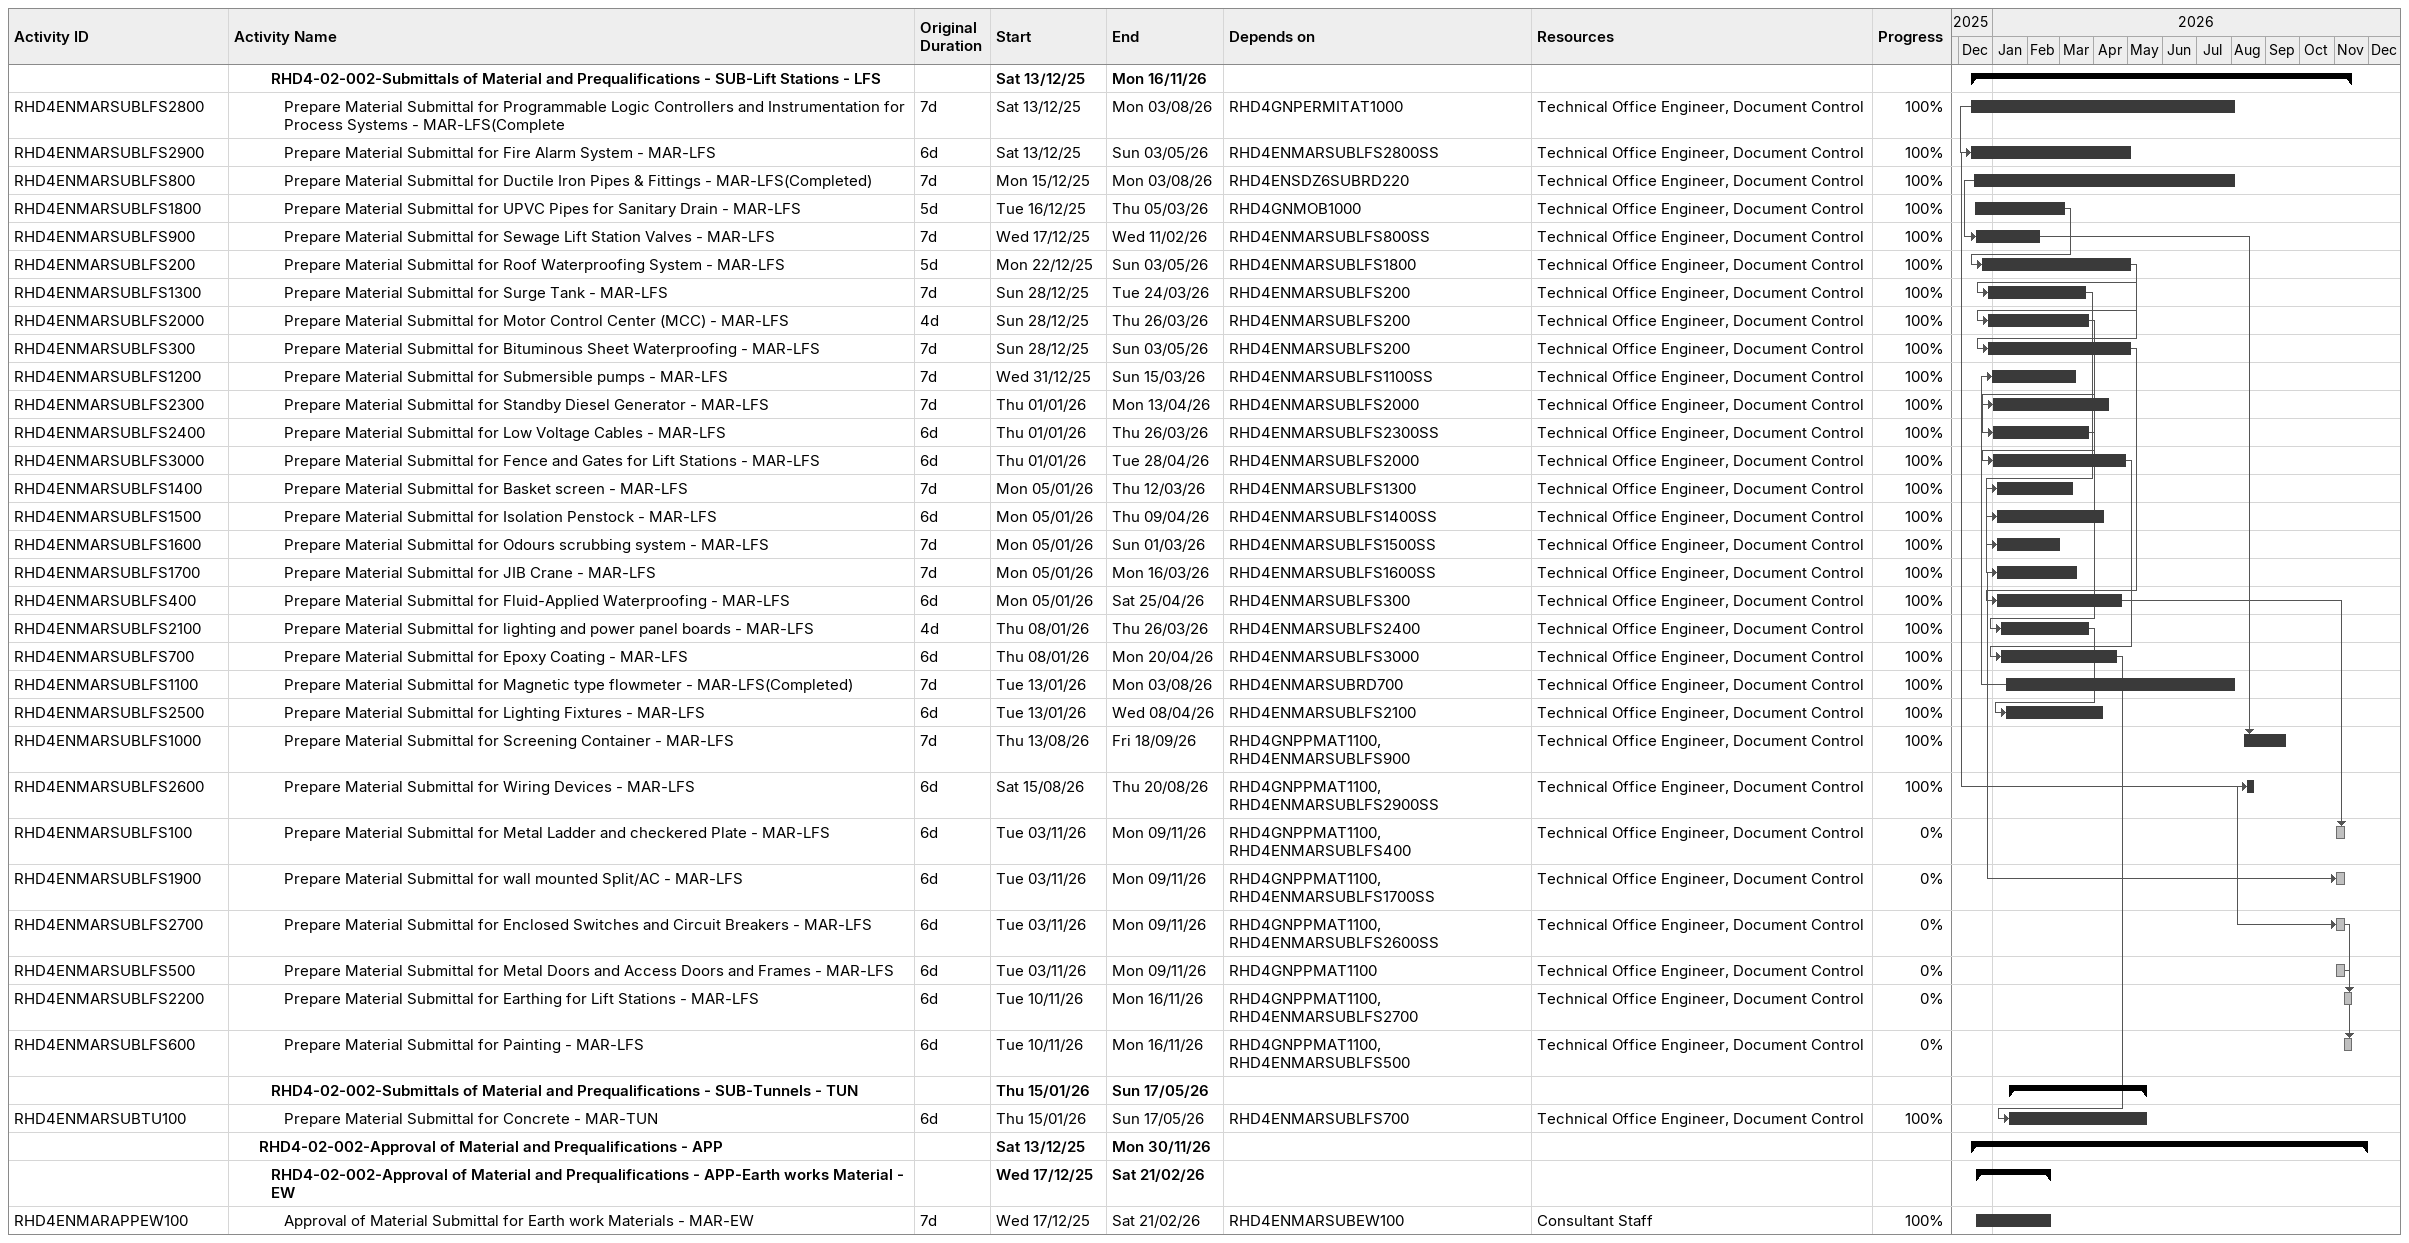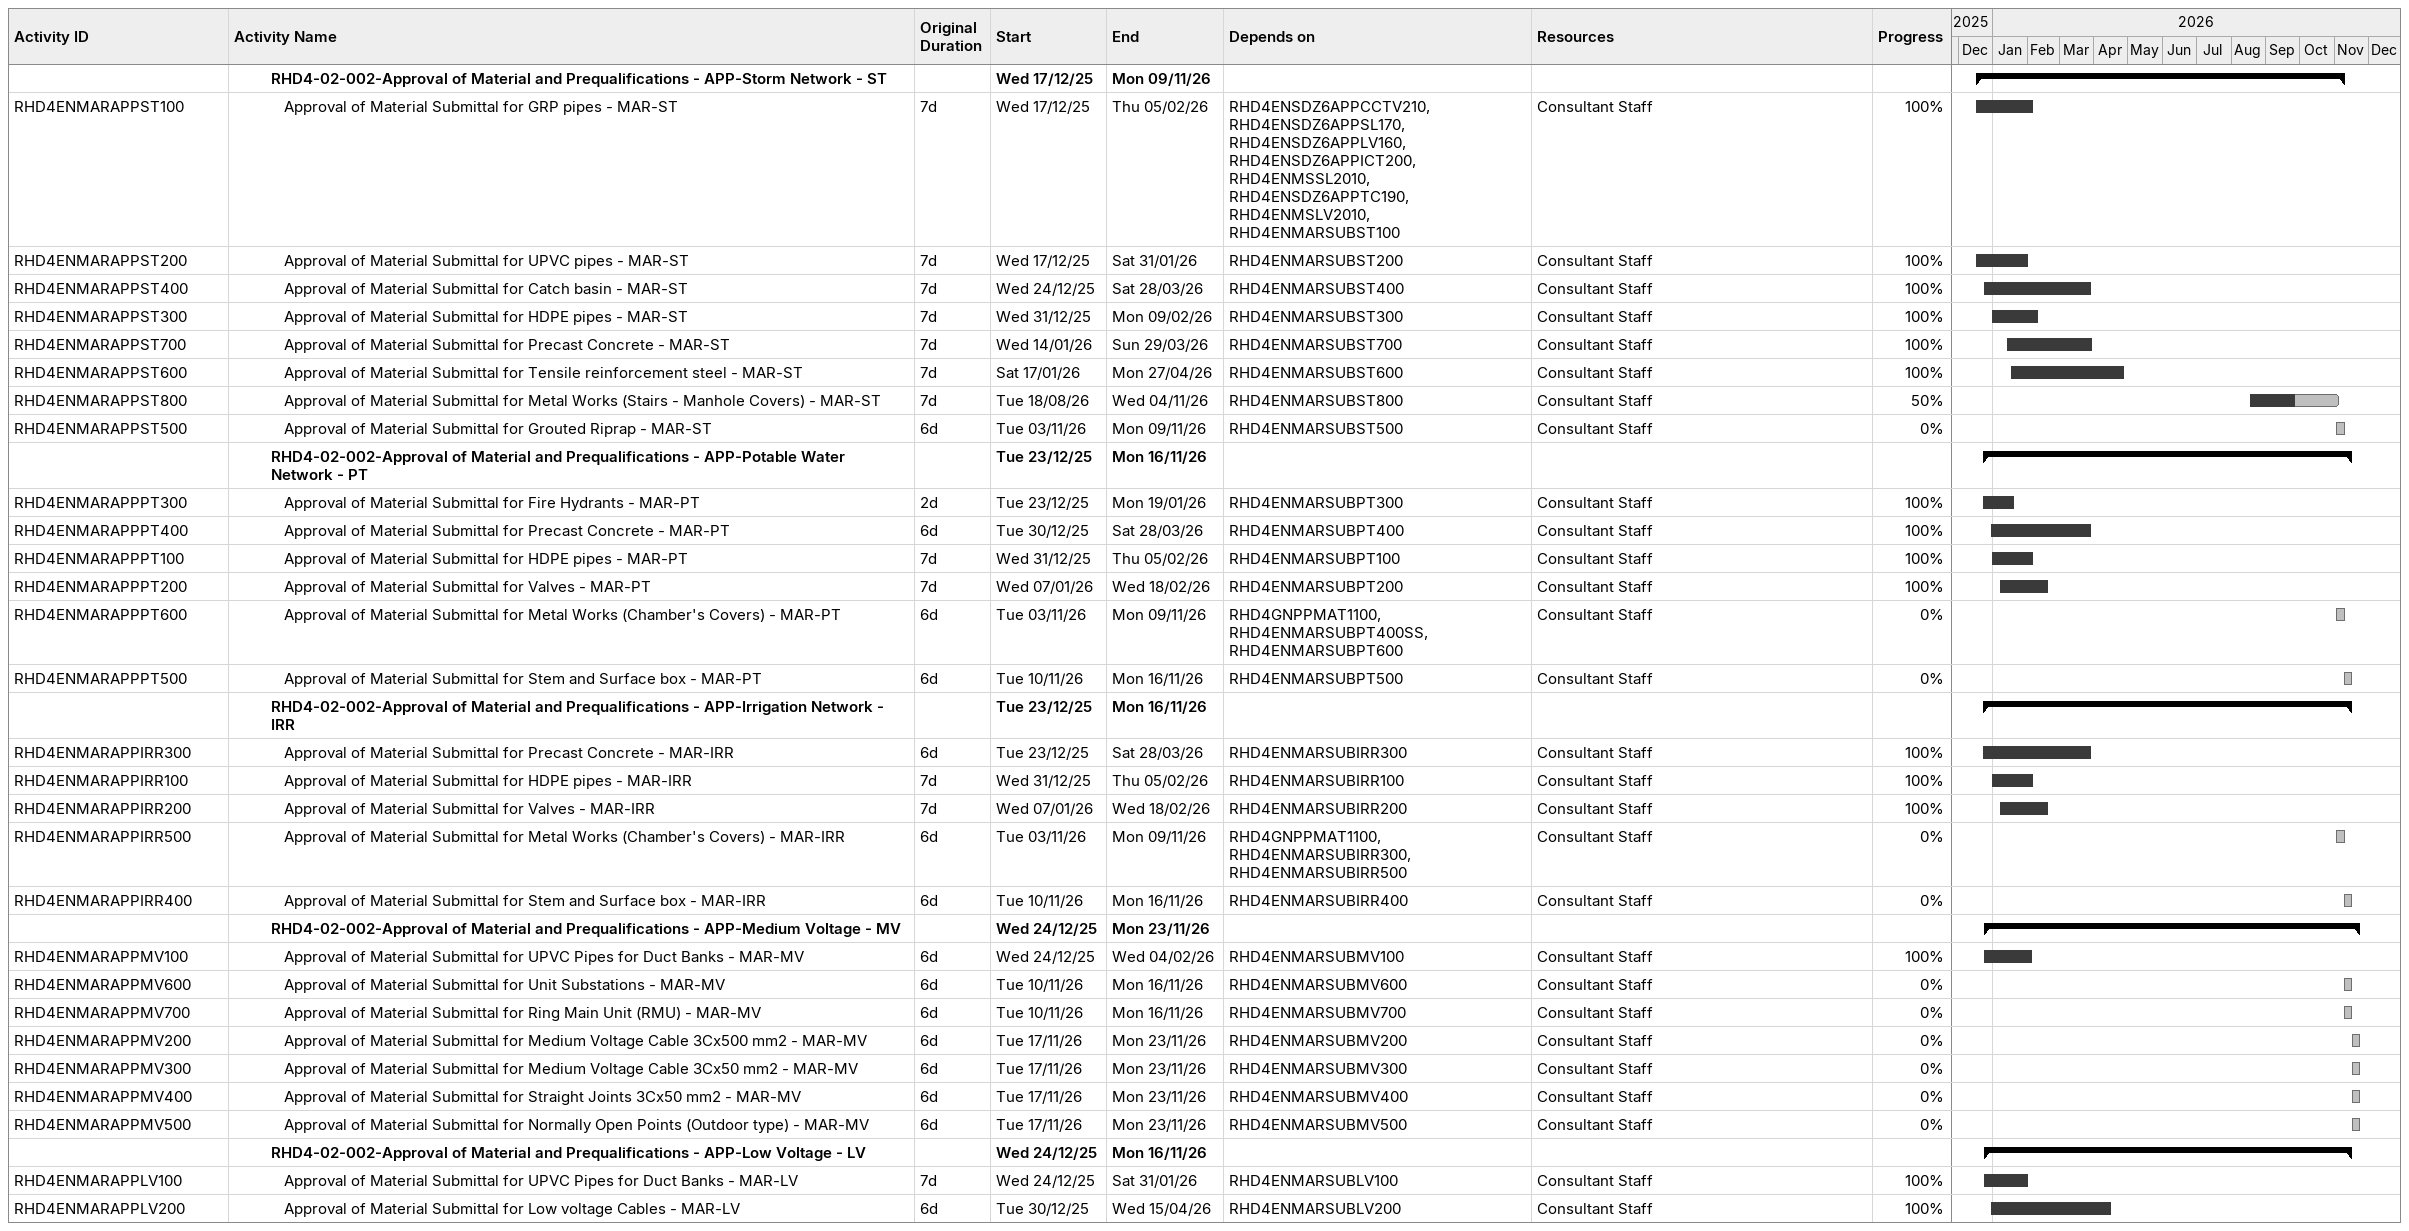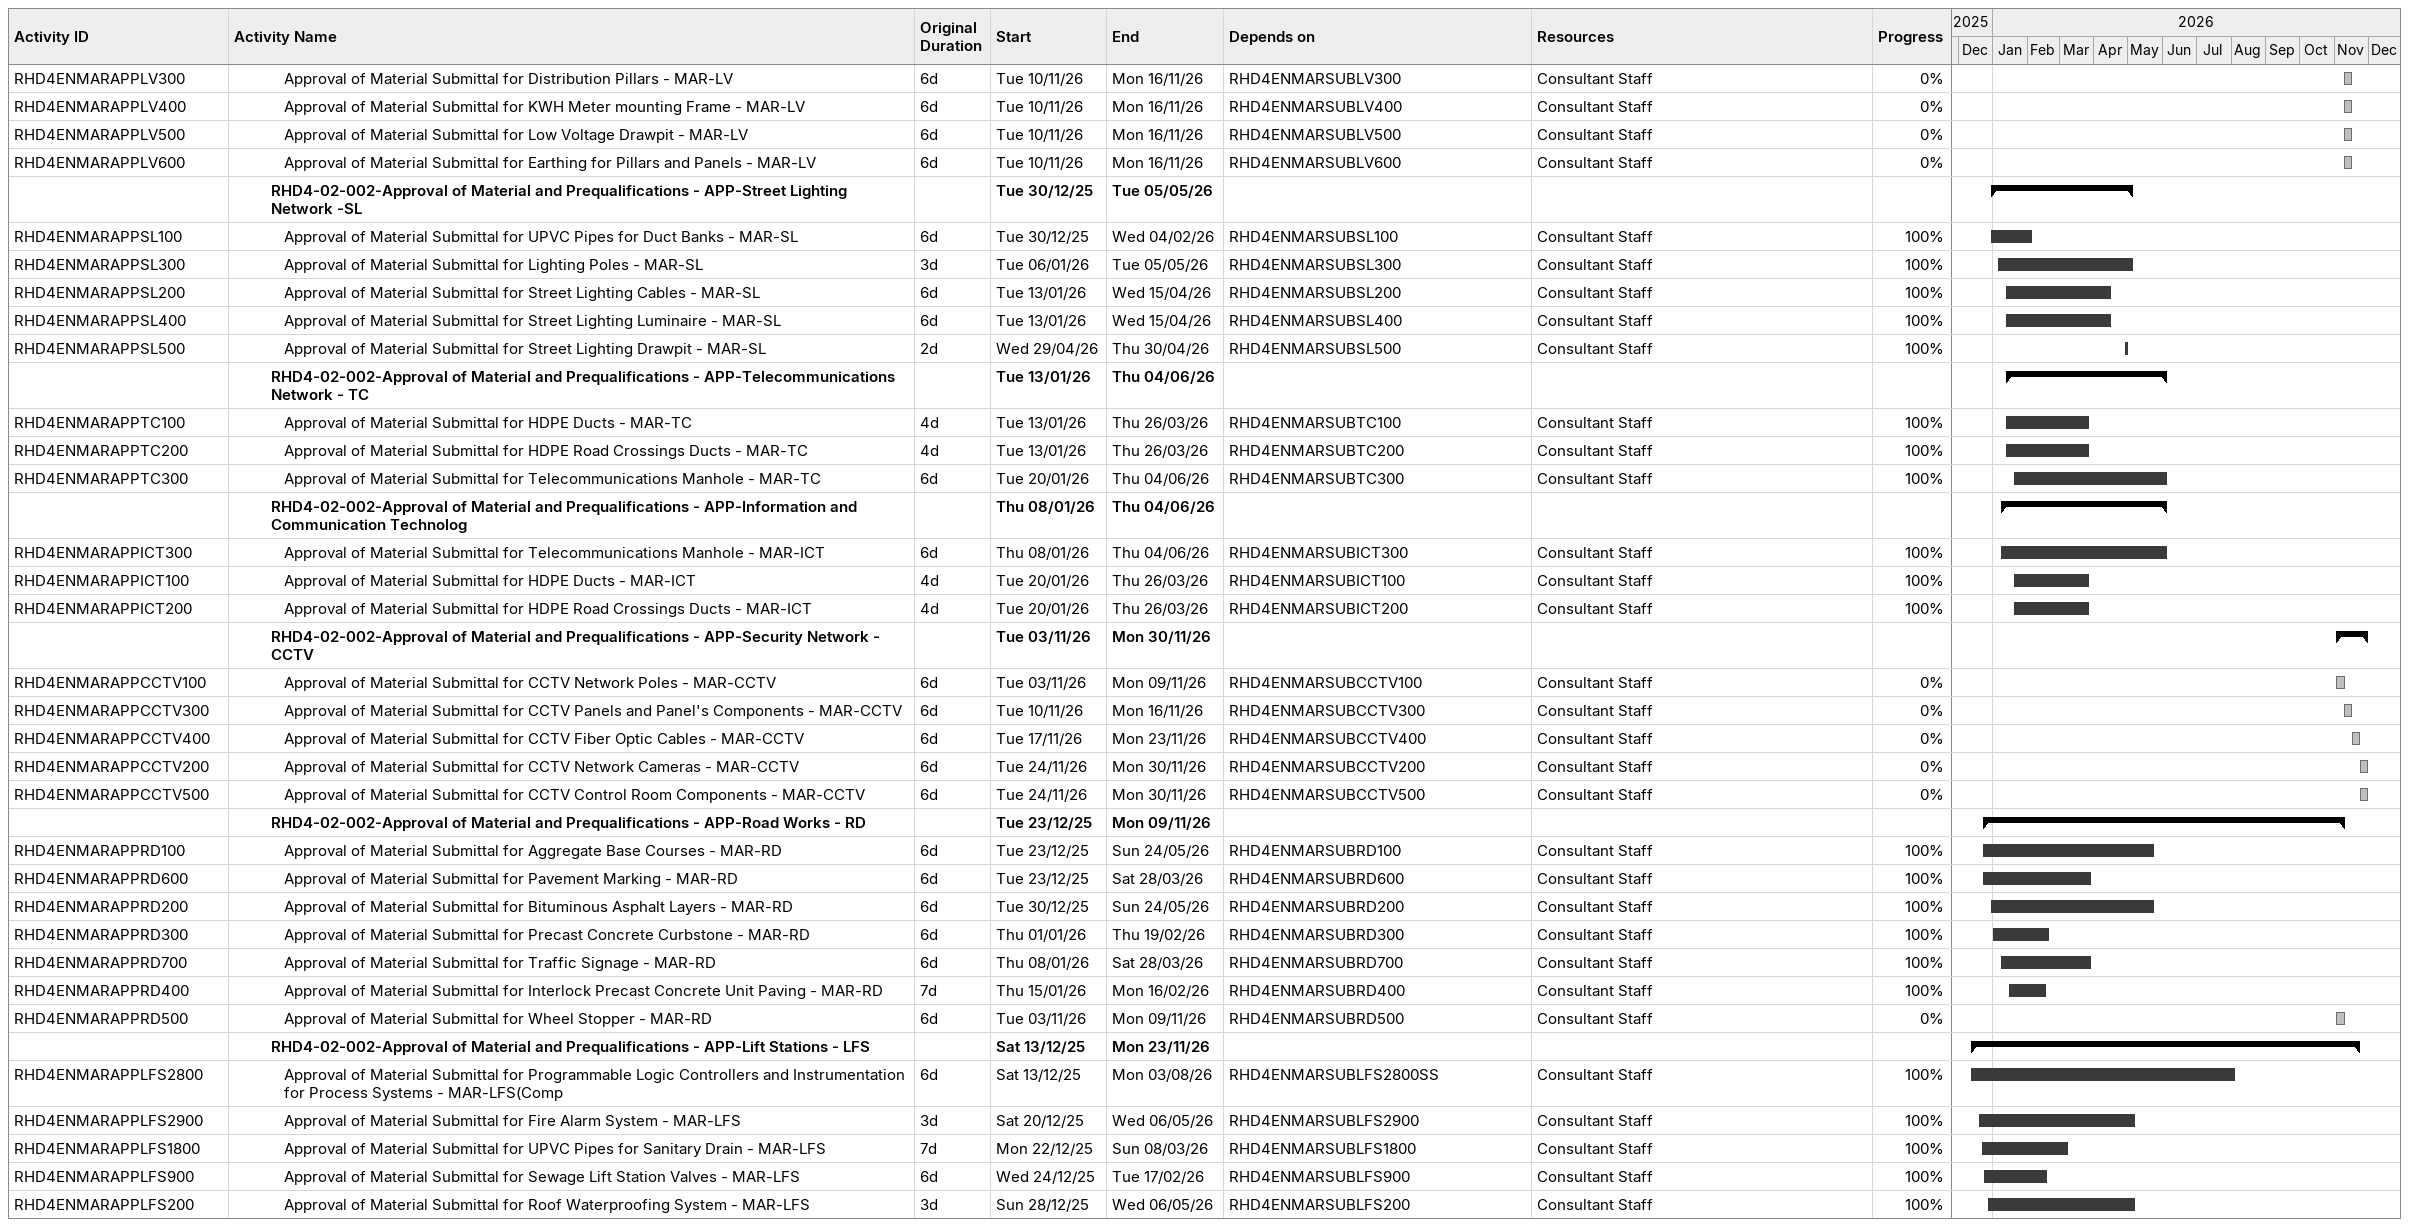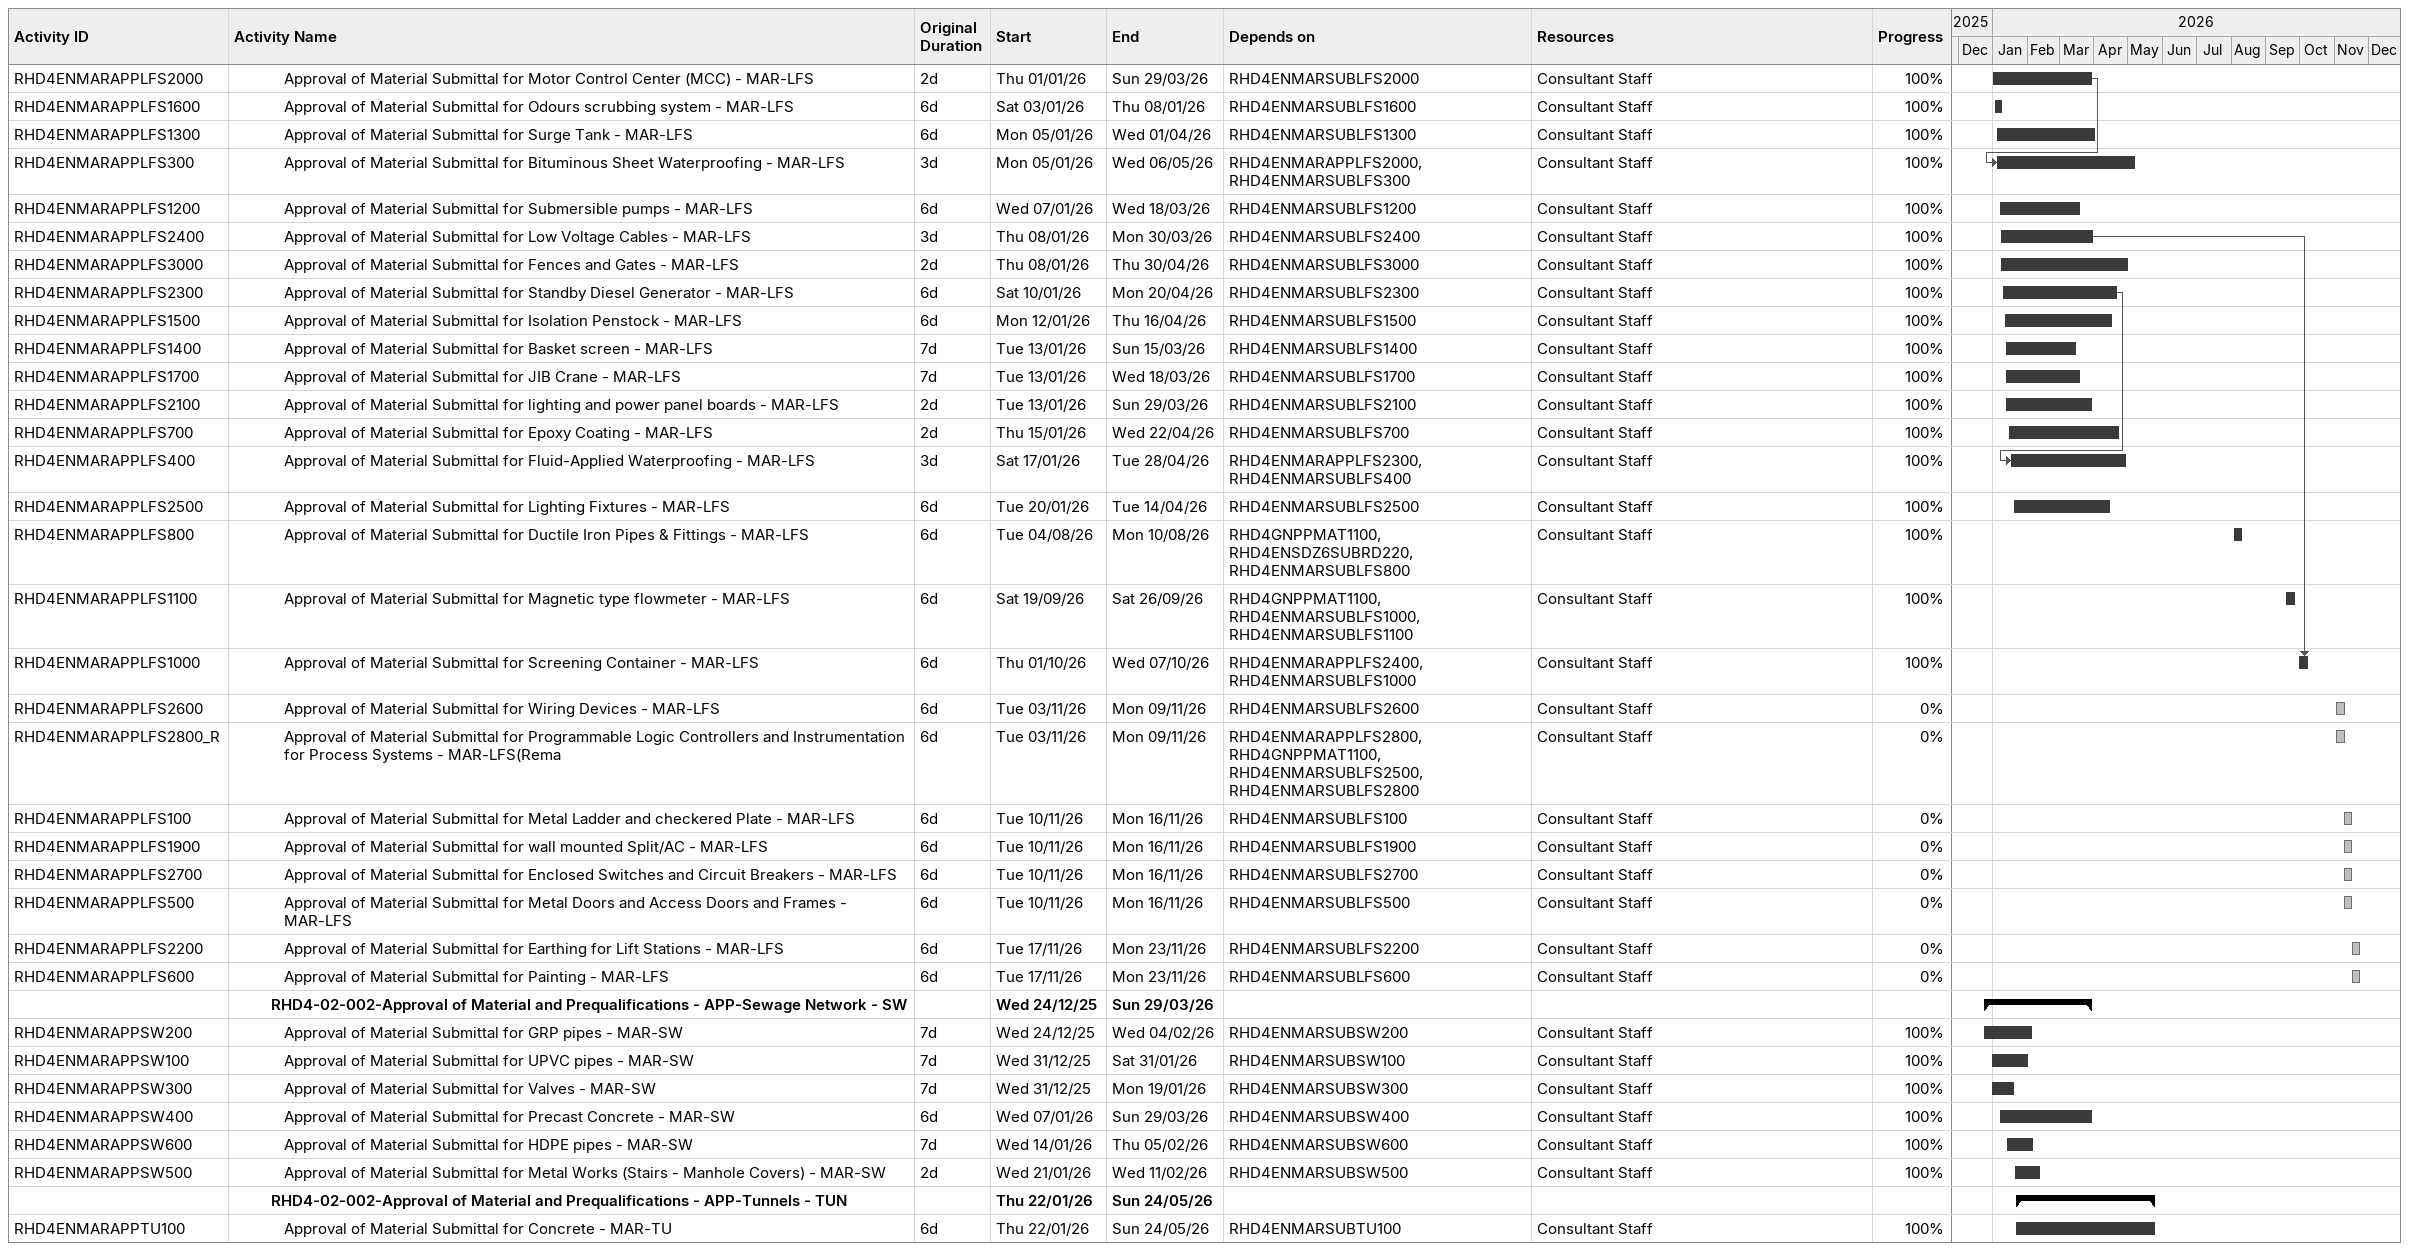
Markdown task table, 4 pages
| ID | Level | Task | Original duration | Start | Finish | Predecessors | Resources | % complete |
|---|---|---|---|---|---|---|---|---|
|  | 4 | **RHD4-02-002-Submittals of Material and Prequalifications - SUB-Lift Stations - LFS** |  | 2025-12-13 | 2026-11-16 |  |  |  |
| RHD4ENMARSUBLFS2800 | 5 | Prepare Material Submittal for Programmable Logic Controllers and Instrumentation for Process Systems - MAR-LFS(Complete | 7d | 2025-12-13 | 2026-08-03 | RHD4GNPERMITAT1000 | Technical Office Engineer, Document Control | 100 |
| RHD4ENMARSUBLFS2900 | 5 | Prepare Material Submittal for Fire Alarm System - MAR-LFS | 6d | 2025-12-13 | 2026-05-03 | RHD4ENMARSUBLFS2800SS | Technical Office Engineer, Document Control | 100 |
| RHD4ENMARSUBLFS800 | 5 | Prepare Material Submittal for Ductile Iron Pipes & Fittings - MAR-LFS(Completed) | 7d | 2025-12-15 | 2026-08-03 | RHD4ENSDZ6SUBRD220 | Technical Office Engineer, Document Control | 100 |
| RHD4ENMARSUBLFS1800 | 5 | Prepare Material Submittal for UPVC Pipes for Sanitary Drain - MAR-LFS | 5d | 2025-12-16 | 2026-03-05 | RHD4GNMOB1000 | Technical Office Engineer, Document Control | 100 |
| RHD4ENMARSUBLFS900 | 5 | Prepare Material Submittal for Sewage Lift Station Valves - MAR-LFS | 7d | 2025-12-17 | 2026-02-11 | RHD4ENMARSUBLFS800SS | Technical Office Engineer, Document Control | 100 |
| RHD4ENMARSUBLFS200 | 5 | Prepare Material Submittal for Roof Waterproofing System - MAR-LFS | 5d | 2025-12-22 | 2026-05-03 | RHD4ENMARSUBLFS1800 | Technical Office Engineer, Document Control | 100 |
| RHD4ENMARSUBLFS1300 | 5 | Prepare Material Submittal for Surge Tank - MAR-LFS | 7d | 2025-12-28 | 2026-03-24 | RHD4ENMARSUBLFS200 | Technical Office Engineer, Document Control | 100 |
| RHD4ENMARSUBLFS2000 | 5 | Prepare Material Submittal for Motor Control Center (MCC) - MAR-LFS | 4d | 2025-12-28 | 2026-03-26 | RHD4ENMARSUBLFS200 | Technical Office Engineer, Document Control | 100 |
| RHD4ENMARSUBLFS300 | 5 | Prepare Material Submittal for Bituminous Sheet Waterproofing - MAR-LFS | 7d | 2025-12-28 | 2026-05-03 | RHD4ENMARSUBLFS200 | Technical Office Engineer, Document Control | 100 |
| RHD4ENMARSUBLFS1200 | 5 | Prepare Material Submittal for Submersible pumps - MAR-LFS | 7d | 2025-12-31 | 2026-03-15 | RHD4ENMARSUBLFS1100SS | Technical Office Engineer, Document Control | 100 |
| RHD4ENMARSUBLFS2300 | 5 | Prepare Material Submittal for Standby Diesel Generator - MAR-LFS | 7d | 2026-01-01 | 2026-04-13 | RHD4ENMARSUBLFS2000 | Technical Office Engineer, Document Control | 100 |
| RHD4ENMARSUBLFS2400 | 5 | Prepare Material Submittal for Low Voltage Cables - MAR-LFS | 6d | 2026-01-01 | 2026-03-26 | RHD4ENMARSUBLFS2300SS | Technical Office Engineer, Document Control | 100 |
| RHD4ENMARSUBLFS3000 | 5 | Prepare Material Submittal for Fence and Gates for Lift Stations - MAR-LFS | 6d | 2026-01-01 | 2026-04-28 | RHD4ENMARSUBLFS2000 | Technical Office Engineer, Document Control | 100 |
| RHD4ENMARSUBLFS1400 | 5 | Prepare Material Submittal for Basket screen - MAR-LFS | 7d | 2026-01-05 | 2026-03-12 | RHD4ENMARSUBLFS1300 | Technical Office Engineer, Document Control | 100 |
| RHD4ENMARSUBLFS1500 | 5 | Prepare Material Submittal for Isolation Penstock - MAR-LFS | 6d | 2026-01-05 | 2026-04-09 | RHD4ENMARSUBLFS1400SS | Technical Office Engineer, Document Control | 100 |
| RHD4ENMARSUBLFS1600 | 5 | Prepare Material Submittal for Odours scrubbing system - MAR-LFS | 7d | 2026-01-05 | 2026-03-01 | RHD4ENMARSUBLFS1500SS | Technical Office Engineer, Document Control | 100 |
| RHD4ENMARSUBLFS1700 | 5 | Prepare Material Submittal for JIB Crane - MAR-LFS | 7d | 2026-01-05 | 2026-03-16 | RHD4ENMARSUBLFS1600SS | Technical Office Engineer, Document Control | 100 |
| RHD4ENMARSUBLFS400 | 5 | Prepare Material Submittal for Fluid-Applied Waterproofing - MAR-LFS | 6d | 2026-01-05 | 2026-04-25 | RHD4ENMARSUBLFS300 | Technical Office Engineer, Document Control | 100 |
| RHD4ENMARSUBLFS2100 | 5 | Prepare Material Submittal for lighting and power panel boards - MAR-LFS | 4d | 2026-01-08 | 2026-03-26 | RHD4ENMARSUBLFS2400 | Technical Office Engineer, Document Control | 100 |
| RHD4ENMARSUBLFS700 | 5 | Prepare Material Submittal for Epoxy Coating - MAR-LFS | 6d | 2026-01-08 | 2026-04-20 | RHD4ENMARSUBLFS3000 | Technical Office Engineer, Document Control | 100 |
| RHD4ENMARSUBLFS1100 | 5 | Prepare Material Submittal for Magnetic type flowmeter - MAR-LFS(Completed) | 7d | 2026-01-13 | 2026-08-03 | RHD4ENMARSUBRD700 | Technical Office Engineer, Document Control | 100 |
| RHD4ENMARSUBLFS2500 | 5 | Prepare Material Submittal for Lighting Fixtures - MAR-LFS | 6d | 2026-01-13 | 2026-04-08 | RHD4ENMARSUBLFS2100 | Technical Office Engineer, Document Control | 100 |
| RHD4ENMARSUBLFS1000 | 5 | Prepare Material Submittal for Screening Container - MAR-LFS | 7d | 2026-08-13 | 2026-09-18 | RHD4GNPPMAT1100, RHD4ENMARSUBLFS900 | Technical Office Engineer, Document Control | 100 |
| RHD4ENMARSUBLFS2600 | 5 | Prepare Material Submittal for Wiring Devices - MAR-LFS | 6d | 2026-08-15 | 2026-08-20 | RHD4GNPPMAT1100, RHD4ENMARSUBLFS2900SS | Technical Office Engineer, Document Control | 100 |
| RHD4ENMARSUBLFS100 | 5 | Prepare Material Submittal for Metal Ladder and checkered Plate - MAR-LFS | 6d | 2026-11-03 | 2026-11-09 | RHD4GNPPMAT1100, RHD4ENMARSUBLFS400 | Technical Office Engineer, Document Control | 0 |
| RHD4ENMARSUBLFS1900 | 5 | Prepare Material Submittal for wall mounted Split/AC - MAR-LFS | 6d | 2026-11-03 | 2026-11-09 | RHD4GNPPMAT1100, RHD4ENMARSUBLFS1700SS | Technical Office Engineer, Document Control | 0 |
| RHD4ENMARSUBLFS2700 | 5 | Prepare Material Submittal for Enclosed Switches and Circuit Breakers - MAR-LFS | 6d | 2026-11-03 | 2026-11-09 | RHD4GNPPMAT1100, RHD4ENMARSUBLFS2600SS | Technical Office Engineer, Document Control | 0 |
| RHD4ENMARSUBLFS500 | 5 | Prepare Material Submittal for Metal Doors and Access Doors and Frames - MAR-LFS | 6d | 2026-11-03 | 2026-11-09 | RHD4GNPPMAT1100 | Technical Office Engineer, Document Control | 0 |
| RHD4ENMARSUBLFS2200 | 5 | Prepare Material Submittal for Earthing for Lift Stations - MAR-LFS | 6d | 2026-11-10 | 2026-11-16 | RHD4GNPPMAT1100, RHD4ENMARSUBLFS2700 | Technical Office Engineer, Document Control | 0 |
| RHD4ENMARSUBLFS600 | 5 | Prepare Material Submittal for Painting - MAR-LFS | 6d | 2026-11-10 | 2026-11-16 | RHD4GNPPMAT1100, RHD4ENMARSUBLFS500 | Technical Office Engineer, Document Control | 0 |
|  | 4 | **RHD4-02-002-Submittals of Material and Prequalifications - SUB-Tunnels - TUN** |  | 2026-01-15 | 2026-05-17 |  |  |  |
| RHD4ENMARSUBTU100 | 5 | Prepare Material Submittal for Concrete - MAR-TUN | 6d | 2026-01-15 | 2026-05-17 | RHD4ENMARSUBLFS700 | Technical Office Engineer, Document Control | 100 |
|  | 3 | **RHD4-02-002-Approval of Material and Prequalifications - APP** |  | 2025-12-13 | 2026-11-30 |  |  |  |
|  | 4 | **RHD4-02-002-Approval of Material and Prequalifications - APP-Earth works Material - EW** |  | 2025-12-17 | 2026-02-21 |  |  |  |
| RHD4ENMARAPPEW100 | 5 | Approval of Material Submittal for Earth work Materials - MAR-EW | 7d | 2025-12-17 | 2026-02-21 | RHD4ENMARSUBEW100 | Consultant Staff | 100 |
|  | 4 | **RHD4-02-002-Approval of Material and Prequalifications - APP-Storm Network - ST** |  | 2025-12-17 | 2026-11-09 |  |  |  |
| RHD4ENMARAPPST100 | 5 | Approval of Material Submittal for GRP pipes - MAR-ST | 7d | 2025-12-17 | 2026-02-05 | RHD4ENSDZ6APPCCTV210, RHD4ENSDZ6APPSL170, RHD4ENSDZ6APPLV160, RHD4ENSDZ6APPICT200, RHD4ENMSSL2010, RHD4ENSDZ6APPTC190, RHD4ENMSLV2010, RHD4ENMARSUBST100 | Consultant Staff | 100 |
| RHD4ENMARAPPST200 | 5 | Approval of Material Submittal for UPVC pipes - MAR-ST | 7d | 2025-12-17 | 2026-01-31 | RHD4ENMARSUBST200 | Consultant Staff | 100 |
| RHD4ENMARAPPST400 | 5 | Approval of Material Submittal for Catch basin - MAR-ST | 7d | 2025-12-24 | 2026-03-28 | RHD4ENMARSUBST400 | Consultant Staff | 100 |
| RHD4ENMARAPPST300 | 5 | Approval of Material Submittal for HDPE pipes - MAR-ST | 7d | 2025-12-31 | 2026-02-09 | RHD4ENMARSUBST300 | Consultant Staff | 100 |
| RHD4ENMARAPPST700 | 5 | Approval of Material Submittal for Precast Concrete - MAR-ST | 7d | 2026-01-14 | 2026-03-29 | RHD4ENMARSUBST700 | Consultant Staff | 100 |
| RHD4ENMARAPPST600 | 5 | Approval of Material Submittal for Tensile reinforcement steel - MAR-ST | 7d | 2026-01-17 | 2026-04-27 | RHD4ENMARSUBST600 | Consultant Staff | 100 |
| RHD4ENMARAPPST800 | 5 | Approval of Material Submittal for Metal Works (Stairs - Manhole Covers) - MAR-ST | 7d | 2026-08-18 | 2026-11-04 | RHD4ENMARSUBST800 | Consultant Staff | 50 |
| RHD4ENMARAPPST500 | 5 | Approval of Material Submittal for Grouted Riprap - MAR-ST | 6d | 2026-11-03 | 2026-11-09 | RHD4ENMARSUBST500 | Consultant Staff | 0 |
|  | 4 | **RHD4-02-002-Approval of Material and Prequalifications - APP-Potable Water Network - PT** |  | 2025-12-23 | 2026-11-16 |  |  |  |
| RHD4ENMARAPPPT300 | 5 | Approval of Material Submittal for Fire Hydrants - MAR-PT | 2d | 2025-12-23 | 2026-01-19 | RHD4ENMARSUBPT300 | Consultant Staff | 100 |
| RHD4ENMARAPPPT400 | 5 | Approval of Material Submittal for Precast Concrete - MAR-PT | 6d | 2025-12-30 | 2026-03-28 | RHD4ENMARSUBPT400 | Consultant Staff | 100 |
| RHD4ENMARAPPPT100 | 5 | Approval of Material Submittal for HDPE pipes - MAR-PT | 7d | 2025-12-31 | 2026-02-05 | RHD4ENMARSUBPT100 | Consultant Staff | 100 |
| RHD4ENMARAPPPT200 | 5 | Approval of Material Submittal for Valves - MAR-PT | 7d | 2026-01-07 | 2026-02-18 | RHD4ENMARSUBPT200 | Consultant Staff | 100 |
| RHD4ENMARAPPPT600 | 5 | Approval of Material Submittal for Metal Works (Chamber's Covers) - MAR-PT | 6d | 2026-11-03 | 2026-11-09 | RHD4GNPPMAT1100, RHD4ENMARSUBPT400SS, RHD4ENMARSUBPT600 | Consultant Staff | 0 |
| RHD4ENMARAPPPT500 | 5 | Approval of Material Submittal for Stem and Surface box - MAR-PT | 6d | 2026-11-10 | 2026-11-16 | RHD4ENMARSUBPT500 | Consultant Staff | 0 |
|  | 4 | **RHD4-02-002-Approval of Material and Prequalifications - APP-Irrigation Network - IRR** |  | 2025-12-23 | 2026-11-16 |  |  |  |
| RHD4ENMARAPPIRR300 | 5 | Approval of Material Submittal for Precast Concrete - MAR-IRR | 6d | 2025-12-23 | 2026-03-28 | RHD4ENMARSUBIRR300 | Consultant Staff | 100 |
| RHD4ENMARAPPIRR100 | 5 | Approval of Material Submittal for HDPE pipes - MAR-IRR | 7d | 2025-12-31 | 2026-02-05 | RHD4ENMARSUBIRR100 | Consultant Staff | 100 |
| RHD4ENMARAPPIRR200 | 5 | Approval of Material Submittal for Valves - MAR-IRR | 7d | 2026-01-07 | 2026-02-18 | RHD4ENMARSUBIRR200 | Consultant Staff | 100 |
| RHD4ENMARAPPIRR500 | 5 | Approval of Material Submittal for Metal Works (Chamber's Covers) - MAR-IRR | 6d | 2026-11-03 | 2026-11-09 | RHD4GNPPMAT1100, RHD4ENMARSUBIRR300, RHD4ENMARSUBIRR500 | Consultant Staff | 0 |
| RHD4ENMARAPPIRR400 | 5 | Approval of Material Submittal for Stem and Surface box - MAR-IRR | 6d | 2026-11-10 | 2026-11-16 | RHD4ENMARSUBIRR400 | Consultant Staff | 0 |
|  | 4 | **RHD4-02-002-Approval of Material and Prequalifications - APP-Medium Voltage - MV** |  | 2025-12-24 | 2026-11-23 |  |  |  |
| RHD4ENMARAPPMV100 | 5 | Approval of Material Submittal for UPVC Pipes for Duct Banks - MAR-MV | 6d | 2025-12-24 | 2026-02-04 | RHD4ENMARSUBMV100 | Consultant Staff | 100 |
| RHD4ENMARAPPMV600 | 5 | Approval of Material Submittal for Unit Substations - MAR-MV | 6d | 2026-11-10 | 2026-11-16 | RHD4ENMARSUBMV600 | Consultant Staff | 0 |
| RHD4ENMARAPPMV700 | 5 | Approval of Material Submittal for Ring Main Unit (RMU) - MAR-MV | 6d | 2026-11-10 | 2026-11-16 | RHD4ENMARSUBMV700 | Consultant Staff | 0 |
| RHD4ENMARAPPMV200 | 5 | Approval of Material Submittal for Medium Voltage Cable 3Cx500 mm2 - MAR-MV | 6d | 2026-11-17 | 2026-11-23 | RHD4ENMARSUBMV200 | Consultant Staff | 0 |
| RHD4ENMARAPPMV300 | 5 | Approval of Material Submittal for Medium Voltage Cable 3Cx50 mm2 - MAR-MV | 6d | 2026-11-17 | 2026-11-23 | RHD4ENMARSUBMV300 | Consultant Staff | 0 |
| RHD4ENMARAPPMV400 | 5 | Approval of Material Submittal for Straight Joints 3Cx50 mm2 - MAR-MV | 6d | 2026-11-17 | 2026-11-23 | RHD4ENMARSUBMV400 | Consultant Staff | 0 |
| RHD4ENMARAPPMV500 | 5 | Approval of Material Submittal for Normally Open Points (Outdoor type) - MAR-MV | 6d | 2026-11-17 | 2026-11-23 | RHD4ENMARSUBMV500 | Consultant Staff | 0 |
|  | 4 | **RHD4-02-002-Approval of Material and Prequalifications - APP-Low Voltage - LV** |  | 2025-12-24 | 2026-11-16 |  |  |  |
| RHD4ENMARAPPLV100 | 5 | Approval of Material Submittal for UPVC Pipes for Duct Banks - MAR-LV | 7d | 2025-12-24 | 2026-01-31 | RHD4ENMARSUBLV100 | Consultant Staff | 100 |
| RHD4ENMARAPPLV200 | 5 | Approval of Material Submittal for Low voltage Cables - MAR-LV | 6d | 2025-12-30 | 2026-04-15 | RHD4ENMARSUBLV200 | Consultant Staff | 100 |
| RHD4ENMARAPPLV300 | 5 | Approval of Material Submittal for Distribution Pillars - MAR-LV | 6d | 2026-11-10 | 2026-11-16 | RHD4ENMARSUBLV300 | Consultant Staff | 0 |
| RHD4ENMARAPPLV400 | 5 | Approval of Material Submittal for KWH Meter mounting Frame - MAR-LV | 6d | 2026-11-10 | 2026-11-16 | RHD4ENMARSUBLV400 | Consultant Staff | 0 |
| RHD4ENMARAPPLV500 | 5 | Approval of Material Submittal for Low Voltage Drawpit - MAR-LV | 6d | 2026-11-10 | 2026-11-16 | RHD4ENMARSUBLV500 | Consultant Staff | 0 |
| RHD4ENMARAPPLV600 | 5 | Approval of Material Submittal for Earthing for Pillars and Panels - MAR-LV | 6d | 2026-11-10 | 2026-11-16 | RHD4ENMARSUBLV600 | Consultant Staff | 0 |
|  | 4 | **RHD4-02-002-Approval of Material and Prequalifications - APP-Street Lighting Network -SL** |  | 2025-12-30 | 2026-05-05 |  |  |  |
| RHD4ENMARAPPSL100 | 5 | Approval of Material Submittal for UPVC Pipes for Duct Banks - MAR-SL | 6d | 2025-12-30 | 2026-02-04 | RHD4ENMARSUBSL100 | Consultant Staff | 100 |
| RHD4ENMARAPPSL300 | 5 | Approval of Material Submittal for Lighting Poles - MAR-SL | 3d | 2026-01-06 | 2026-05-05 | RHD4ENMARSUBSL300 | Consultant Staff | 100 |
| RHD4ENMARAPPSL200 | 5 | Approval of Material Submittal for Street Lighting Cables - MAR-SL | 6d | 2026-01-13 | 2026-04-15 | RHD4ENMARSUBSL200 | Consultant Staff | 100 |
| RHD4ENMARAPPSL400 | 5 | Approval of Material Submittal for Street Lighting Luminaire - MAR-SL | 6d | 2026-01-13 | 2026-04-15 | RHD4ENMARSUBSL400 | Consultant Staff | 100 |
| RHD4ENMARAPPSL500 | 5 | Approval of Material Submittal for Street Lighting Drawpit - MAR-SL | 2d | 2026-04-29 | 2026-04-30 | RHD4ENMARSUBSL500 | Consultant Staff | 100 |
|  | 4 | **RHD4-02-002-Approval of Material and Prequalifications - APP-Telecommunications Network - TC** |  | 2026-01-13 | 2026-06-04 |  |  |  |
| RHD4ENMARAPPTC100 | 5 | Approval of Material Submittal for HDPE Ducts - MAR-TC | 4d | 2026-01-13 | 2026-03-26 | RHD4ENMARSUBTC100 | Consultant Staff | 100 |
| RHD4ENMARAPPTC200 | 5 | Approval of Material Submittal for HDPE Road Crossings Ducts - MAR-TC | 4d | 2026-01-13 | 2026-03-26 | RHD4ENMARSUBTC200 | Consultant Staff | 100 |
| RHD4ENMARAPPTC300 | 5 | Approval of Material Submittal for Telecommunications Manhole - MAR-TC | 6d | 2026-01-20 | 2026-06-04 | RHD4ENMARSUBTC300 | Consultant Staff | 100 |
|  | 4 | **RHD4-02-002-Approval of Material and Prequalifications - APP-Information and Communication Technolog** |  | 2026-01-08 | 2026-06-04 |  |  |  |
| RHD4ENMARAPPICT300 | 5 | Approval of Material Submittal for Telecommunications Manhole - MAR-ICT | 6d | 2026-01-08 | 2026-06-04 | RHD4ENMARSUBICT300 | Consultant Staff | 100 |
| RHD4ENMARAPPICT100 | 5 | Approval of Material Submittal for HDPE Ducts - MAR-ICT | 4d | 2026-01-20 | 2026-03-26 | RHD4ENMARSUBICT100 | Consultant Staff | 100 |
| RHD4ENMARAPPICT200 | 5 | Approval of Material Submittal for HDPE Road Crossings Ducts - MAR-ICT | 4d | 2026-01-20 | 2026-03-26 | RHD4ENMARSUBICT200 | Consultant Staff | 100 |
|  | 4 | **RHD4-02-002-Approval of Material and Prequalifications - APP-Security Network - CCTV** |  | 2026-11-03 | 2026-11-30 |  |  |  |
| RHD4ENMARAPPCCTV100 | 5 | Approval of Material Submittal for CCTV Network Poles - MAR-CCTV | 6d | 2026-11-03 | 2026-11-09 | RHD4ENMARSUBCCTV100 | Consultant Staff | 0 |
| RHD4ENMARAPPCCTV300 | 5 | Approval of Material Submittal for CCTV Panels and Panel's Components - MAR-CCTV | 6d | 2026-11-10 | 2026-11-16 | RHD4ENMARSUBCCTV300 | Consultant Staff | 0 |
| RHD4ENMARAPPCCTV400 | 5 | Approval of Material Submittal for CCTV Fiber Optic Cables - MAR-CCTV | 6d | 2026-11-17 | 2026-11-23 | RHD4ENMARSUBCCTV400 | Consultant Staff | 0 |
| RHD4ENMARAPPCCTV200 | 5 | Approval of Material Submittal for CCTV Network Cameras - MAR-CCTV | 6d | 2026-11-24 | 2026-11-30 | RHD4ENMARSUBCCTV200 | Consultant Staff | 0 |
| RHD4ENMARAPPCCTV500 | 5 | Approval of Material Submittal for CCTV Control Room Components - MAR-CCTV | 6d | 2026-11-24 | 2026-11-30 | RHD4ENMARSUBCCTV500 | Consultant Staff | 0 |
|  | 4 | **RHD4-02-002-Approval of Material and Prequalifications - APP-Road Works - RD** |  | 2025-12-23 | 2026-11-09 |  |  |  |
| RHD4ENMARAPPRD100 | 5 | Approval of Material Submittal for Aggregate Base Courses - MAR-RD | 6d | 2025-12-23 | 2026-05-24 | RHD4ENMARSUBRD100 | Consultant Staff | 100 |
| RHD4ENMARAPPRD600 | 5 | Approval of Material Submittal for Pavement Marking - MAR-RD | 6d | 2025-12-23 | 2026-03-28 | RHD4ENMARSUBRD600 | Consultant Staff | 100 |
| RHD4ENMARAPPRD200 | 5 | Approval of Material Submittal for Bituminous Asphalt Layers - MAR-RD | 6d | 2025-12-30 | 2026-05-24 | RHD4ENMARSUBRD200 | Consultant Staff | 100 |
| RHD4ENMARAPPRD300 | 5 | Approval of Material Submittal for Precast Concrete Curbstone - MAR-RD | 6d | 2026-01-01 | 2026-02-19 | RHD4ENMARSUBRD300 | Consultant Staff | 100 |
| RHD4ENMARAPPRD700 | 5 | Approval of Material Submittal for Traffic Signage - MAR-RD | 6d | 2026-01-08 | 2026-03-28 | RHD4ENMARSUBRD700 | Consultant Staff | 100 |
| RHD4ENMARAPPRD400 | 5 | Approval of Material Submittal for Interlock Precast Concrete Unit Paving - MAR-RD | 7d | 2026-01-15 | 2026-02-16 | RHD4ENMARSUBRD400 | Consultant Staff | 100 |
| RHD4ENMARAPPRD500 | 5 | Approval of Material Submittal for Wheel Stopper - MAR-RD | 6d | 2026-11-03 | 2026-11-09 | RHD4ENMARSUBRD500 | Consultant Staff | 0 |
|  | 4 | **RHD4-02-002-Approval of Material and Prequalifications - APP-Lift Stations - LFS** |  | 2025-12-13 | 2026-11-23 |  |  |  |
| RHD4ENMARAPPLFS2800 | 5 | Approval of Material Submittal for Programmable Logic Controllers and Instrumentation for Process Systems - MAR-LFS(Comp | 6d | 2025-12-13 | 2026-08-03 | RHD4ENMARSUBLFS2800SS | Consultant Staff | 100 |
| RHD4ENMARAPPLFS2900 | 5 | Approval of Material Submittal for Fire Alarm System - MAR-LFS | 3d | 2025-12-20 | 2026-05-06 | RHD4ENMARSUBLFS2900 | Consultant Staff | 100 |
| RHD4ENMARAPPLFS1800 | 5 | Approval of Material Submittal for UPVC Pipes for Sanitary Drain - MAR-LFS | 7d | 2025-12-22 | 2026-03-08 | RHD4ENMARSUBLFS1800 | Consultant Staff | 100 |
| RHD4ENMARAPPLFS900 | 5 | Approval of Material Submittal for Sewage Lift Station Valves - MAR-LFS | 6d | 2025-12-24 | 2026-02-17 | RHD4ENMARSUBLFS900 | Consultant Staff | 100 |
| RHD4ENMARAPPLFS200 | 5 | Approval of Material Submittal for Roof Waterproofing System - MAR-LFS | 3d | 2025-12-28 | 2026-05-06 | RHD4ENMARSUBLFS200 | Consultant Staff | 100 |
| RHD4ENMARAPPLFS2000 | 5 | Approval of Material Submittal for Motor Control Center (MCC) - MAR-LFS | 2d | 2026-01-01 | 2026-03-29 | RHD4ENMARSUBLFS2000 | Consultant Staff | 100 |
| RHD4ENMARAPPLFS1600 | 5 | Approval of Material Submittal for Odours scrubbing system - MAR-LFS | 6d | 2026-01-03 | 2026-01-08 | RHD4ENMARSUBLFS1600 | Consultant Staff | 100 |
| RHD4ENMARAPPLFS1300 | 5 | Approval of Material Submittal for Surge Tank - MAR-LFS | 6d | 2026-01-05 | 2026-04-01 | RHD4ENMARSUBLFS1300 | Consultant Staff | 100 |
| RHD4ENMARAPPLFS300 | 5 | Approval of Material Submittal for Bituminous Sheet Waterproofing - MAR-LFS | 3d | 2026-01-05 | 2026-05-06 | RHD4ENMARAPPLFS2000, RHD4ENMARSUBLFS300 | Consultant Staff | 100 |
| RHD4ENMARAPPLFS1200 | 5 | Approval of Material Submittal for Submersible pumps - MAR-LFS | 6d | 2026-01-07 | 2026-03-18 | RHD4ENMARSUBLFS1200 | Consultant Staff | 100 |
| RHD4ENMARAPPLFS2400 | 5 | Approval of Material Submittal for Low Voltage Cables - MAR-LFS | 3d | 2026-01-08 | 2026-03-30 | RHD4ENMARSUBLFS2400 | Consultant Staff | 100 |
| RHD4ENMARAPPLFS3000 | 5 | Approval of Material Submittal for Fences and Gates - MAR-LFS | 2d | 2026-01-08 | 2026-04-30 | RHD4ENMARSUBLFS3000 | Consultant Staff | 100 |
| RHD4ENMARAPPLFS2300 | 5 | Approval of Material Submittal for Standby Diesel Generator - MAR-LFS | 6d | 2026-01-10 | 2026-04-20 | RHD4ENMARSUBLFS2300 | Consultant Staff | 100 |
| RHD4ENMARAPPLFS1500 | 5 | Approval of Material Submittal for Isolation Penstock - MAR-LFS | 6d | 2026-01-12 | 2026-04-16 | RHD4ENMARSUBLFS1500 | Consultant Staff | 100 |
| RHD4ENMARAPPLFS1400 | 5 | Approval of Material Submittal for Basket screen - MAR-LFS | 7d | 2026-01-13 | 2026-03-15 | RHD4ENMARSUBLFS1400 | Consultant Staff | 100 |
| RHD4ENMARAPPLFS1700 | 5 | Approval of Material Submittal for JIB Crane - MAR-LFS | 7d | 2026-01-13 | 2026-03-18 | RHD4ENMARSUBLFS1700 | Consultant Staff | 100 |
| RHD4ENMARAPPLFS2100 | 5 | Approval of Material Submittal for lighting and power panel boards - MAR-LFS | 2d | 2026-01-13 | 2026-03-29 | RHD4ENMARSUBLFS2100 | Consultant Staff | 100 |
| RHD4ENMARAPPLFS700 | 5 | Approval of Material Submittal for Epoxy Coating - MAR-LFS | 2d | 2026-01-15 | 2026-04-22 | RHD4ENMARSUBLFS700 | Consultant Staff | 100 |
| RHD4ENMARAPPLFS400 | 5 | Approval of Material Submittal for Fluid-Applied Waterproofing - MAR-LFS | 3d | 2026-01-17 | 2026-04-28 | RHD4ENMARAPPLFS2300, RHD4ENMARSUBLFS400 | Consultant Staff | 100 |
| RHD4ENMARAPPLFS2500 | 5 | Approval of Material Submittal for Lighting Fixtures - MAR-LFS | 6d | 2026-01-20 | 2026-04-14 | RHD4ENMARSUBLFS2500 | Consultant Staff | 100 |
| RHD4ENMARAPPLFS800 | 5 | Approval of Material Submittal for Ductile Iron Pipes & Fittings - MAR-LFS | 6d | 2026-08-04 | 2026-08-10 | RHD4GNPPMAT1100, RHD4ENSDZ6SUBRD220, RHD4ENMARSUBLFS800 | Consultant Staff | 100 |
| RHD4ENMARAPPLFS1100 | 5 | Approval of Material Submittal for Magnetic type flowmeter - MAR-LFS | 6d | 2026-09-19 | 2026-09-26 | RHD4GNPPMAT1100, RHD4ENMARSUBLFS1000, RHD4ENMARSUBLFS1100 | Consultant Staff | 100 |
| RHD4ENMARAPPLFS1000 | 5 | Approval of Material Submittal for Screening Container - MAR-LFS | 6d | 2026-10-01 | 2026-10-07 | RHD4ENMARAPPLFS2400, RHD4ENMARSUBLFS1000 | Consultant Staff | 100 |
| RHD4ENMARAPPLFS2600 | 5 | Approval of Material Submittal for Wiring Devices - MAR-LFS | 6d | 2026-11-03 | 2026-11-09 | RHD4ENMARSUBLFS2600 | Consultant Staff | 0 |
| RHD4ENMARAPPLFS2800_R | 5 | Approval of Material Submittal for Programmable Logic Controllers and Instrumentation for Process Systems - MAR-LFS(Rema | 6d | 2026-11-03 | 2026-11-09 | RHD4ENMARAPPLFS2800, RHD4GNPPMAT1100, RHD4ENMARSUBLFS2500, RHD4ENMARSUBLFS2800 | Consultant Staff | 0 |
| RHD4ENMARAPPLFS100 | 5 | Approval of Material Submittal for Metal Ladder and checkered Plate - MAR-LFS | 6d | 2026-11-10 | 2026-11-16 | RHD4ENMARSUBLFS100 | Consultant Staff | 0 |
| RHD4ENMARAPPLFS1900 | 5 | Approval of Material Submittal for wall mounted Split/AC - MAR-LFS | 6d | 2026-11-10 | 2026-11-16 | RHD4ENMARSUBLFS1900 | Consultant Staff | 0 |
| RHD4ENMARAPPLFS2700 | 5 | Approval of Material Submittal for Enclosed Switches and Circuit Breakers - MAR-LFS | 6d | 2026-11-10 | 2026-11-16 | RHD4ENMARSUBLFS2700 | Consultant Staff | 0 |
| RHD4ENMARAPPLFS500 | 5 | Approval of Material Submittal for Metal Doors and Access Doors and Frames - MAR-LFS | 6d | 2026-11-10 | 2026-11-16 | RHD4ENMARSUBLFS500 | Consultant Staff | 0 |
| RHD4ENMARAPPLFS2200 | 5 | Approval of Material Submittal for Earthing for Lift Stations - MAR-LFS | 6d | 2026-11-17 | 2026-11-23 | RHD4ENMARSUBLFS2200 | Consultant Staff | 0 |
| RHD4ENMARAPPLFS600 | 5 | Approval of Material Submittal for Painting - MAR-LFS | 6d | 2026-11-17 | 2026-11-23 | RHD4ENMARSUBLFS600 | Consultant Staff | 0 |
|  | 4 | **RHD4-02-002-Approval of Material and Prequalifications - APP-Sewage Network - SW** |  | 2025-12-24 | 2026-03-29 |  |  |  |
| RHD4ENMARAPPSW200 | 5 | Approval of Material Submittal for GRP pipes - MAR-SW | 7d | 2025-12-24 | 2026-02-04 | RHD4ENMARSUBSW200 | Consultant Staff | 100 |
| RHD4ENMARAPPSW100 | 5 | Approval of Material Submittal for UPVC pipes - MAR-SW | 7d | 2025-12-31 | 2026-01-31 | RHD4ENMARSUBSW100 | Consultant Staff | 100 |
| RHD4ENMARAPPSW300 | 5 | Approval of Material Submittal for Valves - MAR-SW | 7d | 2025-12-31 | 2026-01-19 | RHD4ENMARSUBSW300 | Consultant Staff | 100 |
| RHD4ENMARAPPSW400 | 5 | Approval of Material Submittal for Precast Concrete - MAR-SW | 6d | 2026-01-07 | 2026-03-29 | RHD4ENMARSUBSW400 | Consultant Staff | 100 |
| RHD4ENMARAPPSW600 | 5 | Approval of Material Submittal for HDPE pipes - MAR-SW | 7d | 2026-01-14 | 2026-02-05 | RHD4ENMARSUBSW600 | Consultant Staff | 100 |
| RHD4ENMARAPPSW500 | 5 | Approval of Material Submittal for Metal Works (Stairs - Manhole Covers) - MAR-SW | 2d | 2026-01-21 | 2026-02-11 | RHD4ENMARSUBSW500 | Consultant Staff | 100 |
|  | 4 | **RHD4-02-002-Approval of Material and Prequalifications - APP-Tunnels - TUN** |  | 2026-01-22 | 2026-05-24 |  |  |  |
| RHD4ENMARAPPTU100 | 5 | Approval of Material Submittal for Concrete - MAR-TU | 6d | 2026-01-22 | 2026-05-24 | RHD4ENMARSUBTU100 | Consultant Staff | 100 |
